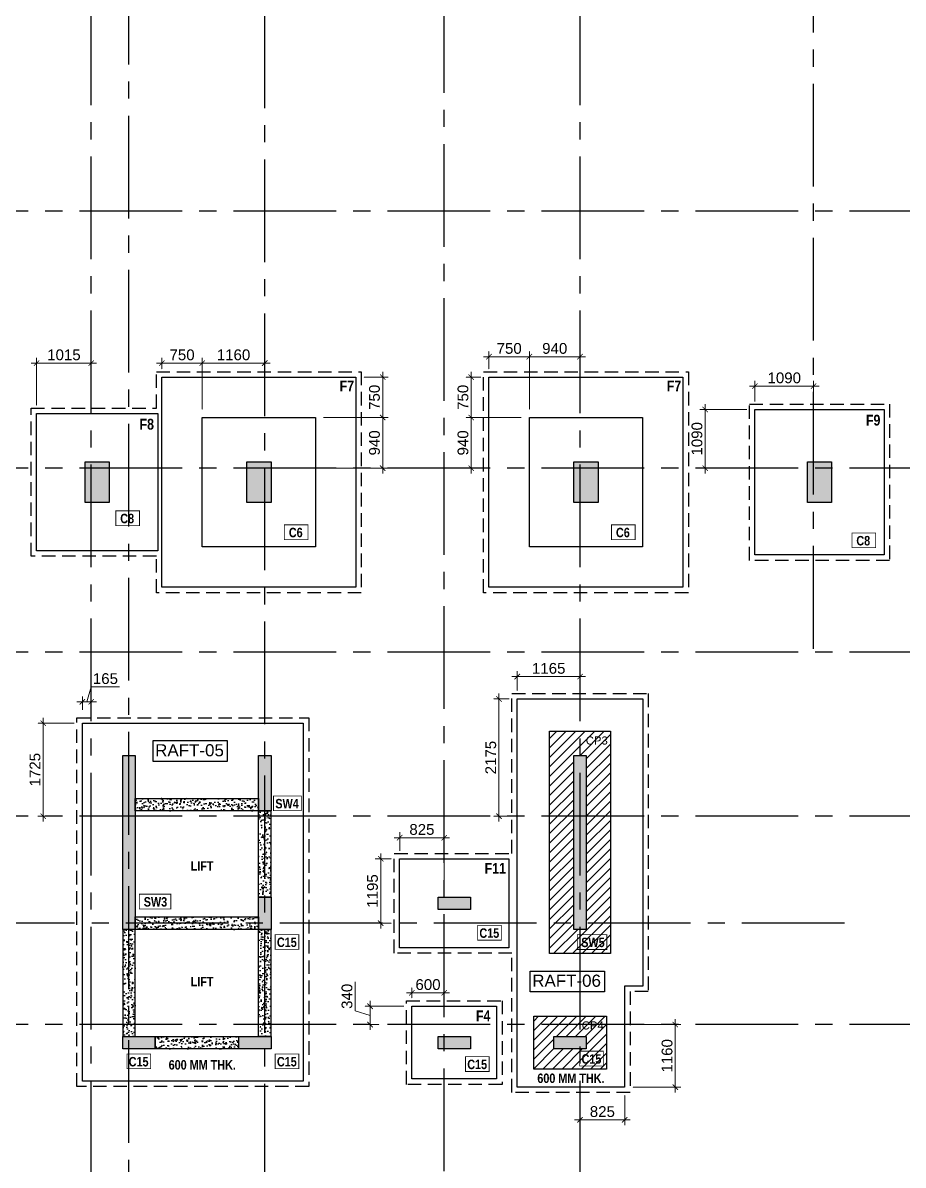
# Model space of a CAD drawing. Header units: millimetres. Extents: x 149548 to 2112824, y -1657616 to -1354760.
# Drawn here: x 1686535 to 1702869, y -1623817 to -1602628 of the extents above; entities that cross this region are included whole.
import ezdxf
from ezdxf.enums import TextEntityAlignment as Align

# ---------------------------------------------------------------- set-up
doc = ezdxf.new("R2010")
doc.units = ezdxf.units.MM
doc.header["$MEASUREMENT"] = 0
doc.header["$PDMODE"] = 98
for name, pattern in [('ACAD_ISO02W100', [15, 12, -3]), ('CENTER2', [28.575, 19.05, -3.175, 3.175, -3.175]), ('CONTINOUS', [0]), ('HIDDEN', [0.375, 0.25, -0.125])]:
    doc.linetypes.add(name, pattern=pattern)
for name, color, linetype, lineweight in [('CENTER_LINE', 8, 'CENTER2', 25), ('GRID', 252, 'ACAD_ISO02W100', 9), ('s-dm', 171, 'Continuous', 15), ('TXT', 255, 'Continuous', 5)]:
    doc.layers.add(name, color=color, linetype=linetype, lineweight=lineweight)
for name, color, linetype in [('COL.NO', 1, 'Continuous'), ('COL.NO.', 6, 'Continuous'), ('F11', 220, 'Continuous'), ('F4', 80, 'Continuous'), ('F7', 160, 'Continuous'), ('F8', 190, 'Continuous'), ('F9', 200, 'Continuous'), ('Footing_#_ST', 1, 'Continuous'), ('Footing_ST', 241, 'Continuous'), ('Hatch', 8, 'Continuous'), ('Pcc_ST', 6, 'Continuous'), ('STR.COLUMN', 1, 'Continuous')]:
    doc.layers.add(name, color=color, linetype=linetype)
doc.styles.add('ARIAL', font='arial.ttf')
doc.styles.add('ARIAL2', font='arial.ttf')
doc.styles.add('G2-TEXT', font='ARIALNB.TTF', dxfattribs={"height": 2.5})
doc.styles.add('G3-TEXT', font='ARIALNB.TTF', dxfattribs={"height": 3})
doc.styles.get("Standard").update_dxf_attribs({"font": 'arial.ttf'})
doc.dimstyles.new('Dim 1_100', dxfattribs={"dimscale": 100, "dimtxt": 2, "dimasz": 1, "dimexe": 1, "dimexo": 1.5, "dimgap": 0.5, "dimtad": 1, "dimdec": 0, "dimrnd": 5, "dimzin": 0, "dimdsep": 46, "dimtxsty": 'Standard', "dimblk": 'ARCHTICK', "dimcen": 0, "dimdle": 1, "dimclrd": 256, "dimclre": 256, "dimclrt": 256, "dimadec": 0, "dimazin": 0, "dimtfac": 0.8, "dimtdec": 0, "dimtmove": 1, "dimatfit": 0, "dimfxl": 1.5, "dimtolj": 1, "dimtzin": 0, "dimlwd": -1, "dimlwe": -1, "dimarcsym": 1})
pattern_1 = [(230, (-295738.5, -118671.26), (-179.315046, 15.688034), [18.75, -206.25]), (175, (-295738.5, -118671.26), (34.687833, -188.048033), [15, -165]), (280.4514445, (-295753.44, -118669.95), (-144.627212, -172.359998), [15.935048, -175.285528]), (226.1842, (-295738.5, -118721.26), (-266.810333, 41.37982), [28.125, -309.375]), (276.635635, (-295760.73, -118717.8), (-233.665486, -243.52965), [23.902585, -262.92844]), (171.184164, (-295738.5, -118721.26), (-233.665486, -243.52965), [22.5, -247.5]), (201, (-295763.5, -118708.76), (-149.226763, 100.654723), [18.75, -206.25]), (146, (-295763.5, -118708.76), (-60.828833, -181.287511), [15, -165]), (251.451445, (-295775.93, -118700.37), (-210.055594, -80.632788), [15.935047, -175.285528]), (217.5, (-295738.493, -118671.26), (-3.0399638, -83.2234635), [0, -163, 0, -167.5, 0, -165.625]), (187.5, (-295738.49, -118671.26), (-65.7673844, -98.602928), [0, -95.5, 0, -159.25, 0, -63.125]), (147.5, (-295682.743, -118671.26), (-133.455609, 5.638718), [0, -62.5, 0, -195, 0, -258.75]), (137.5, (-295657.74, -118671.26), (-145.7965423, -25.0262456), [0, -81.25, 0, -129.5, 0, -183.75])]
pattern_2 = [(45, (-243545, -103658.56), (-88.3883476, 88.3883476), [])]

# ---------------------------------------------------------------- blocks, each defined once
blk = doc.blocks.new('FIRST FLOOR COLUMNS')
at = {"layer": 'CENTER_LINE', "ltscale": 100}
for p, q in [((17925, -41973), (17925, 17893)), ((11375, -42203), (11375, 17663)), ((14595, -42257), (14595, 17638)), ((20445, -42203), (20445, 17663)), ((24779, -15138), (24779, 17638)), ((12075, -41448), (12075, 16830)), ((90214, -7025), (-4699, -7025)), ((90214, -11790), (-4699, -11790)), ((90214, -15202), (-4737, -15202)), ((90214, -18245), (-4699, -18245)), ((25354, -20230), (-4699, -20230)), ((90214, -22110), (-4699, -22110))]:
    blk.add_line(p, q, dxfattribs=at)
blk = doc.blocks.new('Through Column')
at = {"layer": 'STR.COLUMN', "transparency": 33554687}
h = blk.add_hatch(color=256, dxfattribs=at)
h.dxf.hatch_style = 1
h.paths.add_polyline_path([(1936963, -1509294), (1937413, -1509294), (1937413, -1508544), (1936963, -1508544)])
h = blk.add_hatch(color=256, dxfattribs=at)
h.dxf.hatch_style = 1
h.paths.add_polyline_path([(1943033, -1509294), (1943483, -1509294), (1943483, -1508544), (1943033, -1508544)])
h = blk.add_hatch(color=256, dxfattribs=at)
h.dxf.hatch_style = 1
h.paths.add_polyline_path([(1934663, -1513989), (1934663, -1517214), (1934893, -1517214), (1934893, -1513989)])
h = blk.add_hatch(color=256, dxfattribs=at)
h.dxf.hatch_style = 1
h.paths.add_polyline_path([(1937183, -1515014), (1937413, -1515014), (1937413, -1513989), (1937183, -1513989)])
h = blk.add_hatch(color=256, dxfattribs=at)
h.dxf.hatch_style = 1
h.paths.add_polyline_path([(1943033, -1513989), (1943033, -1517214), (1943263, -1517214), (1943263, -1513989)])
h = blk.add_hatch(color=256, dxfattribs=at)
h.dxf.hatch_style = 1
h.paths.add_polyline_path([(1937183, -1517214), (1937413, -1517214), (1937413, -1516614), (1937183, -1516614)])
h = blk.add_hatch(color=256, dxfattribs=at)
h.dxf.hatch_style = 1
h.paths.add_polyline_path([(1940513, -1516614), (1940513, -1516844), (1941113, -1516844), (1941113, -1516614)])
h = blk.add_hatch(color=256, dxfattribs=at)
h.dxf.hatch_style = 1
h.paths.add_polyline_path([(1934663, -1519199), (1934663, -1519429), (1935263, -1519429), (1935263, -1519199)])
h = blk.add_hatch(color=256, dxfattribs=at)
h.dxf.hatch_style = 1
h.paths.add_polyline_path([(1936813, -1519199), (1936813, -1519429), (1937413, -1519429), (1937413, -1519199)])
h = blk.add_hatch(color=256, dxfattribs=at)
h.dxf.hatch_style = 1
h.paths.add_polyline_path([(1940513, -1519199), (1940513, -1519429), (1941113, -1519429), (1941113, -1519199)])
h = blk.add_hatch(color=256, dxfattribs=at)
h.dxf.hatch_style = 1
h.paths.add_polyline_path([(1942663, -1519199), (1942663, -1519429), (1943263, -1519429), (1943263, -1519199)])
at = {"layer": 'STR.COLUMN', "color": 5}
for points in [[(1936963, -1508544), (1937413, -1508544), (1937413, -1509294), (1936963, -1509294), (1936963, -1508544)], [(1943033, -1508544), (1943483, -1508544), (1943483, -1509294), (1943033, -1509294), (1943033, -1508544)], [(1934663, -1513989), (1934893, -1513989), (1934893, -1517214), (1934663, -1517214), (1934663, -1513989)], [(1937183, -1513989), (1937413, -1513989), (1937413, -1515014), (1937183, -1515014), (1937183, -1513989)], [(1943033, -1513989), (1943263, -1513989), (1943263, -1517214), (1943033, -1517214), (1943033, -1513989)], [(1937183, -1516614), (1937413, -1516614), (1937413, -1517214), (1937183, -1517214), (1937183, -1516614)], [(1941113, -1516614), (1941113, -1516844), (1940513, -1516844), (1940513, -1516614), (1941113, -1516614)], [(1935263, -1519199), (1935263, -1519429), (1934663, -1519429), (1934663, -1519199), (1935263, -1519199)], [(1937413, -1519199), (1937413, -1519429), (1936813, -1519429), (1936813, -1519199), (1937413, -1519199)], [(1941113, -1519199), (1941113, -1519429), (1940513, -1519429), (1940513, -1519199), (1941113, -1519199)], [(1943263, -1519199), (1943263, -1519429), (1942663, -1519429), (1942663, -1519199), (1943263, -1519199)]]:
    blk.add_lwpolyline(points, dxfattribs=at)
blk = doc.blocks.new('Upto 1st Floor lvl')
at = {"layer": 'STR.COLUMN', "transparency": 33554687}
h = blk.add_hatch(color=3, dxfattribs=at)
h.dxf.hatch_style = 1
h.paths.add_polyline_path([(1933963, -1509294), (1934413, -1509294), (1934413, -1508544), (1933963, -1508544)])
h = blk.add_hatch(color=3, dxfattribs=at)
h.dxf.hatch_style = 1
h.paths.add_polyline_path([(1947366, -1509294), (1947816, -1509294), (1947816, -1508544), (1947366, -1508544)])
at = {"layer": 'STR.COLUMN', "color": 5}
for points in [[(1933963, -1508544), (1934413, -1508544), (1934413, -1509294), (1933963, -1509294), (1933963, -1508544)], [(1947366, -1508544), (1947816, -1508544), (1947816, -1509294), (1947366, -1509294), (1947366, -1508544)]]:
    blk.add_lwpolyline(points, dxfattribs=at)
blk = doc.blocks.new('_ArchTick')
at = {"color": 0, "linetype": 'ByBlock', "const_width": 0.15}
blk.add_lwpolyline([(-0.5, -0.5), (0.5, 0.5)], dxfattribs=at)
blk = doc.blocks.new('*D1337')
at = {"layer": 'Defpoints', "color": 0}
for p in [(1687804, -1608939), (1686789, -1609874), (1687804, -1609874)]:
    blk.add_point(p, dxfattribs=at)
at = {"layer": 's-dm', "linetype": 'HIDDEN'}
for p, q in [((1686789, -1609724), (1686789, -1608839)), ((1687804, -1609724), (1687804, -1608839))]:
    blk.add_line(p, q, dxfattribs=at)
at = {"layer": 's-dm'}
blk.add_line((1686689, -1608939), (1687904, -1608939), dxfattribs=at)
at = {"layer": 's-dm', "xscale": 100, "yscale": 100, "zscale": 100, "rotation": 180}
blk.add_blockref('_ArchTick', (1686789, -1608939), dxfattribs=at)
at = {"layer": 's-dm', "xscale": 100, "yscale": 100, "zscale": 100}
blk.add_blockref('_ArchTick', (1687804, -1608939), dxfattribs=at)
at = {"layer": 's-dm', "insert": (1687297, -1608787), "char_height": 200, "attachment_point": 5}
blk.add_mtext('\\A1;1015', dxfattribs=at)
blk = doc.blocks.new('*D1339')
at = {"layer": 'Defpoints', "color": 0}
for p in [(1689864, -1608939), (1689114, -1609199), (1689864, -1609949)]:
    blk.add_point(p, dxfattribs=at)
at = {"layer": 's-dm', "linetype": 'HIDDEN'}
for p, q in [((1689114, -1609049), (1689114, -1608839)), ((1689864, -1609799), (1689864, -1608839))]:
    blk.add_line(p, q, dxfattribs=at)
at = {"layer": 's-dm'}
blk.add_line((1689014, -1608939), (1689964, -1608939), dxfattribs=at)
at = {"layer": 's-dm', "xscale": 100, "yscale": 100, "zscale": 100, "rotation": 180}
blk.add_blockref('_ArchTick', (1689114, -1608939), dxfattribs=at)
at = {"layer": 's-dm', "xscale": 100, "yscale": 100, "zscale": 100}
blk.add_blockref('_ArchTick', (1689864, -1608939), dxfattribs=at)
at = {"layer": 's-dm', "insert": (1689489, -1608787), "char_height": 200, "attachment_point": 5}
blk.add_mtext('\\A1;750', dxfattribs=at)
blk = doc.blocks.new('*D1341')
at = {"layer": 'Defpoints', "color": 0}
for p in [(1691024, -1608939), (1689864, -1609949), (1691024, -1609949)]:
    blk.add_point(p, dxfattribs=at)
at = {"layer": 's-dm', "linetype": 'HIDDEN'}
for p, q in [((1689864, -1609799), (1689864, -1608839)), ((1691024, -1609799), (1691024, -1608839))]:
    blk.add_line(p, q, dxfattribs=at)
at = {"layer": 's-dm'}
blk.add_line((1689764, -1608939), (1691124, -1608939), dxfattribs=at)
at = {"layer": 's-dm', "xscale": 100, "yscale": 100, "zscale": 100, "rotation": 180}
blk.add_blockref('_ArchTick', (1689864, -1608939), dxfattribs=at)
at = {"layer": 's-dm', "xscale": 100, "yscale": 100, "zscale": 100}
blk.add_blockref('_ArchTick', (1691024, -1608939), dxfattribs=at)
at = {"layer": 's-dm', "insert": (1690444, -1608787), "char_height": 200, "attachment_point": 5}
blk.add_mtext('\\A1;1160', dxfattribs=at)
blk = doc.blocks.new('*D1345')
at = {"layer": 'Defpoints', "color": 0}
for p in [(1691964, -1609949), (1693212, -1609949), (1691964, -1610889)]:
    blk.add_point(p, dxfattribs=at)
at = {"layer": 's-dm'}
blk.add_line((1693212, -1610989), (1693212, -1609849), dxfattribs=at)
at = {"layer": 's-dm', "linetype": 'HIDDEN'}
for p, q in [((1692114, -1609949), (1693312, -1609949)), ((1692114, -1610889), (1693312, -1610889))]:
    blk.add_line(p, q, dxfattribs=at)
at = {"layer": 's-dm', "xscale": 100, "yscale": 100, "zscale": 100}
for p, rotation in [((1693212, -1609949), 90), ((1693212, -1610889), 270)]:
    blk.add_blockref('_ArchTick', p, dxfattribs=dict(at, rotation=rotation))
at = {"layer": 's-dm', "insert": (1693060, -1610419), "char_height": 200, "attachment_point": 5, "rotation": 90}
blk.add_mtext('\\A1;940', dxfattribs=at)
blk = doc.blocks.new('*D1346')
at = {"layer": 'Defpoints', "color": 0}
for p in [(1692714, -1609199), (1693212, -1609199), (1691964, -1609949)]:
    blk.add_point(p, dxfattribs=at)
at = {"layer": 's-dm', "linetype": 'HIDDEN'}
for p, q in [((1692864, -1609199), (1693312, -1609199)), ((1692114, -1609949), (1693312, -1609949))]:
    blk.add_line(p, q, dxfattribs=at)
at = {"layer": 's-dm'}
blk.add_line((1693212, -1610049), (1693212, -1609099), dxfattribs=at)
at = {"layer": 's-dm', "xscale": 100, "yscale": 100, "zscale": 100}
for p, rotation in [((1693212, -1609199), 90), ((1693212, -1609949), 270)]:
    blk.add_blockref('_ArchTick', p, dxfattribs=dict(at, rotation=rotation))
at = {"layer": 's-dm', "insert": (1693060, -1609574), "char_height": 200, "attachment_point": 5, "rotation": 90}
blk.add_mtext('\\A1;750', dxfattribs=at)
blk = doc.blocks.new('*D1347')
at = {"layer": 'Defpoints', "color": 0}
for p in [(1695184, -1609199), (1694854, -1609949), (1695934, -1609949)]:
    blk.add_point(p, dxfattribs=at)
at = {"layer": 's-dm', "linetype": 'HIDDEN'}
for p, q in [((1695034, -1609199), (1694754, -1609199)), ((1695784, -1609949), (1694754, -1609949))]:
    blk.add_line(p, q, dxfattribs=at)
at = {"layer": 's-dm'}
blk.add_line((1694854, -1609099), (1694854, -1610049), dxfattribs=at)
at = {"layer": 's-dm', "xscale": 100, "yscale": 100, "zscale": 100}
for p, rotation in [((1694854, -1609199), 90), ((1694854, -1609949), 270)]:
    blk.add_blockref('_ArchTick', p, dxfattribs=dict(at, rotation=rotation))
at = {"layer": 's-dm', "insert": (1694702, -1609574), "char_height": 200, "attachment_point": 5, "rotation": 90}
blk.add_mtext('\\A1;750', dxfattribs=at)
blk = doc.blocks.new('*D1348')
at = {"layer": 'Defpoints', "color": 0}
for p in [(1695934, -1609949), (1694854, -1610889), (1695184, -1610889)]:
    blk.add_point(p, dxfattribs=at)
at = {"layer": 's-dm'}
blk.add_line((1694854, -1609849), (1694854, -1610989), dxfattribs=at)
at = {"layer": 's-dm', "linetype": 'HIDDEN'}
for p, q in [((1695784, -1609949), (1694754, -1609949)), ((1695034, -1610889), (1694754, -1610889))]:
    blk.add_line(p, q, dxfattribs=at)
at = {"layer": 's-dm', "xscale": 100, "yscale": 100, "zscale": 100}
for p, rotation in [((1694854, -1609949), 90), ((1694854, -1610889), 270)]:
    blk.add_blockref('_ArchTick', p, dxfattribs=dict(at, rotation=rotation))
at = {"layer": 's-dm', "insert": (1694702, -1610419), "char_height": 200, "attachment_point": 5, "rotation": 90}
blk.add_mtext('\\A1;940', dxfattribs=at)
blk = doc.blocks.new('*D1349')
at = {"layer": 'Defpoints', "color": 0}
for p in [(1695934, -1608820), (1695184, -1609199), (1695934, -1609949)]:
    blk.add_point(p, dxfattribs=at)
at = {"layer": 's-dm'}
blk.add_line((1695084, -1608820), (1696034, -1608820), dxfattribs=at)
at = {"layer": 's-dm', "linetype": 'HIDDEN'}
for p, q in [((1695184, -1609049), (1695184, -1608720)), ((1695934, -1609799), (1695934, -1608720))]:
    blk.add_line(p, q, dxfattribs=at)
at = {"layer": 's-dm', "xscale": 100, "yscale": 100, "zscale": 100, "rotation": 180}
blk.add_blockref('_ArchTick', (1695184, -1608820), dxfattribs=at)
at = {"layer": 's-dm', "xscale": 100, "yscale": 100, "zscale": 100}
blk.add_blockref('_ArchTick', (1695934, -1608820), dxfattribs=at)
at = {"layer": 's-dm', "insert": (1695559, -1608668), "char_height": 200, "attachment_point": 5}
blk.add_mtext('\\A1;750', dxfattribs=at)
blk = doc.blocks.new('*D1350')
at = {"layer": 'Defpoints', "color": 0}
for p in [(1696874, -1608820), (1696874, -1609199), (1695934, -1609949)]:
    blk.add_point(p, dxfattribs=at)
at = {"layer": 's-dm'}
blk.add_line((1695834, -1608820), (1696974, -1608820), dxfattribs=at)
at = {"layer": 's-dm', "linetype": 'HIDDEN'}
for p, q in [((1695934, -1609799), (1695934, -1608720)), ((1696874, -1609049), (1696874, -1608720))]:
    blk.add_line(p, q, dxfattribs=at)
at = {"layer": 's-dm', "xscale": 100, "yscale": 100, "zscale": 100, "rotation": 180}
blk.add_blockref('_ArchTick', (1695934, -1608820), dxfattribs=at)
at = {"layer": 's-dm', "xscale": 100, "yscale": 100, "zscale": 100}
blk.add_blockref('_ArchTick', (1696874, -1608820), dxfattribs=at)
at = {"layer": 's-dm', "insert": (1696404, -1608668), "char_height": 200, "attachment_point": 5}
blk.add_mtext('\\A1;940', dxfattribs=at)
blk = doc.blocks.new('*D1352')
at = {"layer": 'Defpoints', "color": 0}
for p in [(1701208, -1609366), (1700118, -1609799), (1701208, -1609799)]:
    blk.add_point(p, dxfattribs=at)
at = {"layer": 's-dm', "linetype": 'HIDDEN'}
for p, q in [((1700118, -1609649), (1700118, -1609266)), ((1701208, -1609649), (1701208, -1609266))]:
    blk.add_line(p, q, dxfattribs=at)
at = {"layer": 's-dm'}
blk.add_line((1700018, -1609366), (1701308, -1609366), dxfattribs=at)
at = {"layer": 's-dm', "xscale": 100, "yscale": 100, "zscale": 100, "rotation": 180}
blk.add_blockref('_ArchTick', (1700118, -1609366), dxfattribs=at)
at = {"layer": 's-dm', "xscale": 100, "yscale": 100, "zscale": 100}
blk.add_blockref('_ArchTick', (1701208, -1609366), dxfattribs=at)
at = {"layer": 's-dm', "insert": (1700663, -1609214), "char_height": 200, "attachment_point": 5}
blk.add_mtext('\\A1;1090', dxfattribs=at)
blk = doc.blocks.new('*D1358')
at = {"layer": 'Defpoints', "color": 0}
for p in [(1700118, -1609799), (1699196, -1610889), (1699532, -1610889)]:
    blk.add_point(p, dxfattribs=at)
at = {"layer": 's-dm'}
blk.add_line((1699196, -1609699), (1699196, -1610989), dxfattribs=at)
at = {"layer": 's-dm', "linetype": 'HIDDEN'}
for p, q in [((1699968, -1609799), (1699096, -1609799)), ((1699382, -1610889), (1699096, -1610889))]:
    blk.add_line(p, q, dxfattribs=at)
at = {"layer": 's-dm', "xscale": 100, "yscale": 100, "zscale": 100}
for p, rotation in [((1699196, -1609799), 90), ((1699196, -1610889), 270)]:
    blk.add_blockref('_ArchTick', p, dxfattribs=dict(at, rotation=rotation))
at = {"layer": 's-dm', "insert": (1699044, -1610344), "char_height": 200, "attachment_point": 5, "rotation": 90}
blk.add_mtext('\\A1;1090', dxfattribs=at)
blk = doc.blocks.new('*D1436')
at = {"layer": 'Defpoints', "color": 0}
for p in [(1695709, -1614755), (1695709, -1615169), (1696874, -1615169)]:
    blk.add_point(p, dxfattribs=at)
at = {"layer": 's-dm'}
blk.add_line((1696974, -1614755), (1695609, -1614755), dxfattribs=at)
at = {"layer": 's-dm', "linetype": 'HIDDEN'}
for p, q in [((1695709, -1615019), (1695709, -1614655)), ((1696874, -1615019), (1696874, -1614655))]:
    blk.add_line(p, q, dxfattribs=at)
at = {"layer": 's-dm', "xscale": 100, "yscale": 100, "zscale": 100, "rotation": 180}
blk.add_blockref('_ArchTick', (1695709, -1614755), dxfattribs=at)
at = {"layer": 's-dm', "xscale": 100, "yscale": 100, "zscale": 100}
blk.add_blockref('_ArchTick', (1696874, -1614755), dxfattribs=at)
at = {"layer": 's-dm', "insert": (1696292, -1614603), "char_height": 200, "attachment_point": 5}
blk.add_mtext('\\A1;1165', dxfattribs=at)
blk = doc.blocks.new('*D1437')
at = {"layer": 'Defpoints', "color": 0}
for p in [(1695709, -1615169), (1695370, -1617344), (1695709, -1617344)]:
    blk.add_point(p, dxfattribs=at)
at = {"layer": 's-dm', "linetype": 'HIDDEN'}
for p, q in [((1695559, -1615169), (1695270, -1615169)), ((1695559, -1617344), (1695270, -1617344))]:
    blk.add_line(p, q, dxfattribs=at)
at = {"layer": 's-dm'}
blk.add_line((1695370, -1615069), (1695370, -1617444), dxfattribs=at)
at = {"layer": 's-dm', "xscale": 100, "yscale": 100, "zscale": 100}
for p, rotation in [((1695370, -1615169), 90), ((1695370, -1617344), 270)]:
    blk.add_blockref('_ArchTick', p, dxfattribs=dict(at, rotation=rotation))
at = {"layer": 's-dm', "insert": (1695218, -1616256), "char_height": 200, "attachment_point": 5, "rotation": 90}
blk.add_mtext('\\A1;2175', dxfattribs=at)
blk = doc.blocks.new('*D1441')
at = {"layer": 'Defpoints', "color": 0}
for p in [(1694354, -1620620), (1693752, -1620869), (1694354, -1620869)]:
    blk.add_point(p, dxfattribs=at)
at = {"layer": 's-dm', "linetype": 'HIDDEN'}
for p, q in [((1693752, -1620719), (1693752, -1620520)), ((1694354, -1620719), (1694354, -1620520))]:
    blk.add_line(p, q, dxfattribs=at)
at = {"layer": 's-dm'}
blk.add_line((1693652, -1620620), (1694454, -1620620), dxfattribs=at)
at = {"layer": 's-dm', "xscale": 100, "yscale": 100, "zscale": 100, "rotation": 180}
blk.add_blockref('_ArchTick', (1693752, -1620620), dxfattribs=at)
at = {"layer": 's-dm', "xscale": 100, "yscale": 100, "zscale": 100}
blk.add_blockref('_ArchTick', (1694354, -1620620), dxfattribs=at)
at = {"layer": 's-dm', "insert": (1694053, -1620468), "char_height": 200, "attachment_point": 5}
blk.add_mtext('\\A1;600', dxfattribs=at)
blk = doc.blocks.new('*D1442')
at = {"layer": 'Defpoints', "color": 0}
for p in [(1693527, -1617743), (1693527, -1618134), (1694354, -1618844)]:
    blk.add_point(p, dxfattribs=at)
at = {"layer": 's-dm'}
blk.add_line((1694454, -1617743), (1693427, -1617743), dxfattribs=at)
at = {"layer": 's-dm', "linetype": 'HIDDEN'}
for p, q in [((1693527, -1617984), (1693527, -1617643)), ((1694354, -1618694), (1694354, -1617643))]:
    blk.add_line(p, q, dxfattribs=at)
at = {"layer": 's-dm', "xscale": 100, "yscale": 100, "zscale": 100, "rotation": 180}
blk.add_blockref('_ArchTick', (1693527, -1617743), dxfattribs=at)
at = {"layer": 's-dm', "xscale": 100, "yscale": 100, "zscale": 100}
blk.add_blockref('_ArchTick', (1694354, -1617743), dxfattribs=at)
at = {"layer": 's-dm', "insert": (1693940, -1617591), "char_height": 200, "attachment_point": 5}
blk.add_mtext('\\A1;825', dxfattribs=at)
blk = doc.blocks.new('*D1443')
at = {"layer": 'Defpoints', "color": 0}
for p in [(1693527, -1618134), (1693175, -1619329), (1693527, -1619329)]:
    blk.add_point(p, dxfattribs=at)
at = {"layer": 's-dm', "linetype": 'HIDDEN'}
for p, q in [((1693377, -1618134), (1693075, -1618134)), ((1693377, -1619329), (1693075, -1619329))]:
    blk.add_line(p, q, dxfattribs=at)
at = {"layer": 's-dm'}
blk.add_line((1693175, -1618034), (1693175, -1619429), dxfattribs=at)
at = {"layer": 's-dm', "xscale": 100, "yscale": 100, "zscale": 100}
for p, rotation in [((1693175, -1618134), 90), ((1693175, -1619329), 270)]:
    blk.add_blockref('_ArchTick', p, dxfattribs=dict(at, rotation=rotation))
at = {"layer": 's-dm', "insert": (1693023, -1618731), "char_height": 200, "attachment_point": 5, "rotation": 90}
blk.add_mtext('\\A1;1195', dxfattribs=at)
blk = doc.blocks.new('*D1444')
at = {"layer": 'Defpoints', "color": 0}
for p in [(1693752, -1620869), (1692979, -1621209), (1693297, -1621209)]:
    blk.add_point(p, dxfattribs=at)
at = {"layer": 's-dm'}
for p, q in [((1692702, -1620414), (1692702, -1620955)), ((1692979, -1620869), (1692979, -1620769)), ((1692979, -1620869), (1692979, -1621209)), ((1692702, -1620955), (1692979, -1621039)), ((1692979, -1621209), (1692979, -1621309))]:
    blk.add_line(p, q, dxfattribs=at)
at = {"layer": 's-dm', "linetype": 'HIDDEN'}
for p, q in [((1693602, -1620869), (1692879, -1620869)), ((1693147, -1621209), (1692879, -1621209))]:
    blk.add_line(p, q, dxfattribs=at)
at = {"layer": 's-dm', "xscale": 100, "yscale": 100, "zscale": 100}
for p, rotation in [((1692979, -1620869), 270), ((1692979, -1621209), 90)]:
    blk.add_blockref('_ArchTick', p, dxfattribs=dict(at, rotation=rotation))
at = {"layer": 's-dm', "insert": (1692550, -1620685), "char_height": 200, "attachment_point": 5, "rotation": 90}
blk.add_mtext('\\A1;340', dxfattribs=at)
blk = doc.blocks.new('*D1445')
at = {"layer": 'Defpoints', "color": 0}
for p in [(1696874, -1622369), (1697702, -1622369), (1697702, -1622976)]:
    blk.add_point(p, dxfattribs=at)
at = {"layer": 's-dm', "linetype": 'HIDDEN'}
for p, q in [((1696874, -1622519), (1696874, -1623076)), ((1697702, -1622519), (1697702, -1623076))]:
    blk.add_line(p, q, dxfattribs=at)
at = {"layer": 's-dm'}
blk.add_line((1696774, -1622976), (1697802, -1622976), dxfattribs=at)
at = {"layer": 's-dm', "xscale": 100, "yscale": 100, "zscale": 100, "rotation": 180}
blk.add_blockref('_ArchTick', (1696874, -1622976), dxfattribs=at)
at = {"layer": 's-dm', "xscale": 100, "yscale": 100, "zscale": 100}
blk.add_blockref('_ArchTick', (1697702, -1622976), dxfattribs=at)
at = {"layer": 's-dm', "insert": (1697288, -1622824), "char_height": 200, "attachment_point": 5}
blk.add_mtext('\\A1;825', dxfattribs=at)
blk = doc.blocks.new('*D1446')
at = {"layer": 'Defpoints', "color": 0}
for p in [(1697702, -1621209), (1697702, -1622369), (1698641, -1622369)]:
    blk.add_point(p, dxfattribs=at)
at = {"layer": 's-dm'}
blk.add_line((1698641, -1621109), (1698641, -1622469), dxfattribs=at)
at = {"layer": 's-dm', "linetype": 'HIDDEN'}
for p, q in [((1697852, -1621209), (1698741, -1621209)), ((1697852, -1622369), (1698741, -1622369))]:
    blk.add_line(p, q, dxfattribs=at)
at = {"layer": 's-dm', "xscale": 100, "yscale": 100, "zscale": 100}
for p, rotation in [((1698641, -1621209), 90), ((1698641, -1622369), 270)]:
    blk.add_blockref('_ArchTick', p, dxfattribs=dict(at, rotation=rotation))
at = {"layer": 's-dm', "insert": (1698489, -1621789), "char_height": 200, "attachment_point": 5, "rotation": 90}
blk.add_mtext('\\A1;1160', dxfattribs=at)
blk = doc.blocks.new('*D1447')
at = {"layer": 'Defpoints', "color": 0}
for p in [(1687804, -1615222), (1687639, -1615519), (1687804, -1615619)]:
    blk.add_point(p, dxfattribs=at)
at = {"layer": 's-dm'}
for p, q in [((1687805, -1614945), (1687722, -1615222)), ((1688329, -1614945), (1687805, -1614945)), ((1687639, -1615222), (1687539, -1615222)), ((1687639, -1615222), (1687804, -1615222)), ((1687804, -1615222), (1687904, -1615222))]:
    blk.add_line(p, q, dxfattribs=at)
at = {"layer": 's-dm', "linetype": 'HIDDEN'}
for p, q in [((1687639, -1615369), (1687639, -1615122)), ((1687804, -1615469), (1687804, -1615122))]:
    blk.add_line(p, q, dxfattribs=at)
at = {"layer": 's-dm', "xscale": 100, "yscale": 100, "zscale": 100}
blk.add_blockref('_ArchTick', (1687639, -1615222), dxfattribs=at)
at = {"layer": 's-dm', "xscale": 100, "yscale": 100, "zscale": 100, "rotation": 180}
blk.add_blockref('_ArchTick', (1687804, -1615222), dxfattribs=at)
at = {"layer": 's-dm', "insert": (1688067, -1614793), "char_height": 200, "attachment_point": 5}
blk.add_mtext('\\A1;165', dxfattribs=at)
blk = doc.blocks.new('*D1448')
at = {"layer": 'Defpoints', "color": 0}
for p in [(1687639, -1615619), (1686914, -1617344), (1687311, -1617344)]:
    blk.add_point(p, dxfattribs=at)
at = {"layer": 's-dm', "linetype": 'HIDDEN'}
for p, q in [((1687489, -1615619), (1686814, -1615619)), ((1687161, -1617344), (1686814, -1617344))]:
    blk.add_line(p, q, dxfattribs=at)
at = {"layer": 's-dm'}
blk.add_line((1686914, -1615519), (1686914, -1617444), dxfattribs=at)
at = {"layer": 's-dm', "xscale": 100, "yscale": 100, "zscale": 100}
for p, rotation in [((1686914, -1615619), 90), ((1686914, -1617344), 270)]:
    blk.add_blockref('_ArchTick', p, dxfattribs=dict(at, rotation=rotation))
at = {"layer": 's-dm', "insert": (1686761, -1616481), "char_height": 200, "attachment_point": 5, "rotation": 90}
blk.add_mtext('\\A1;1725', dxfattribs=at)

msp = doc.modelspace()

# ---------------------------------------------------------------- hatches: boundary and pattern name
at = {"layer": 'Hatch', "linetype": 'CONTINOUS', "ltscale": 96}
h = msp.add_hatch(dxfattribs=at)
h.set_pattern_fill('ANSI31', color=256, scale=1000)
h.set_pattern_definition(pattern_2)
h.paths.add_polyline_path([(1696309, -1615768.5), (1696309, -1619893.5), (1697439, -1619893.5), (1697439, -1615768.5)])
h.paths.add_polyline_path([(1696759, -1616218.5), (1696989, -1616218.5), (1696989, -1619443.5), (1696759, -1619443.5)], flags=16)
at = {"layer": 'Hatch'}
h = msp.add_hatch(dxfattribs=at)
h.set_pattern_fill('AR-CONC', color=256, scale=25, angle=180)
h.set_pattern_definition(pattern_1)
h.paths.add_polyline_path([(1688619, -1617013.5), (1690909, -1617013.5), (1690909, -1617243.5), (1688619, -1617243.5)])
h = msp.add_hatch(dxfattribs=at)
h.set_pattern_fill('AR-CONC', color=256, scale=25, angle=180)
h.set_pattern_definition(pattern_1)
h.paths.add_polyline_path([(1690909, -1617243.5), (1691139, -1617243.5), (1691139, -1618843.5), (1690909, -1618843.5)])
h = msp.add_hatch(dxfattribs=at)
h.set_pattern_fill('AR-CONC', color=256, scale=25, angle=180)
h.set_pattern_definition(pattern_1)
h.paths.add_polyline_path([(1688619, -1619213.5), (1690909, -1619213.5), (1690909, -1619443.5), (1688619, -1619443.5)])
h = msp.add_hatch(dxfattribs=at)
h.set_pattern_fill('AR-CONC', color=256, scale=25, angle=180)
h.set_pattern_definition(pattern_1)
h.paths.add_polyline_path([(1688389, -1621428.5), (1688619, -1621428.5), (1688619, -1619443.5), (1688389, -1619443.5)])
h = msp.add_hatch(dxfattribs=at)
h.set_pattern_fill('AR-CONC', color=256, scale=25, angle=180)
h.set_pattern_definition(pattern_1)
h.paths.add_polyline_path([(1690909, -1619443.5), (1691139, -1619443.5), (1691139, -1621428.5), (1690909, -1621428.5)])
at = {"layer": 'Hatch', "linetype": 'CONTINOUS', "ltscale": 96}
h = msp.add_hatch(dxfattribs=at)
h.set_pattern_fill('ANSI31', color=256, scale=1000)
h.set_pattern_definition(pattern_2)
h.paths.add_polyline_path([(1697364, -1621053.5), (1696014, -1621053.5), (1696014, -1622033.5), (1697364, -1622033.5)])
h.paths.add_polyline_path([(1696989, -1621428.5), (1696989, -1621658.5), (1696389, -1621658.5), (1696389, -1621428.5)], flags=16)
at = {"layer": 'Hatch'}
h = msp.add_hatch(dxfattribs=at)
h.set_pattern_fill('AR-CONC', color=256, scale=25, angle=180)
h.set_pattern_definition(pattern_1)
h.paths.add_polyline_path([(1688989, -1621428.5), (1690539, -1621428.5), (1690539, -1621658.5), (1688989, -1621658.5)])

# ---------------------------------------------------------------- linework, layer by layer
at = {"color": 101, "const_width": 14.8}
for points in [[(1688259.9, -1611952.9), (1688259.9, -1611679.3), (1688699.2, -1611679.3), (1688699.2, -1611952.9)], [(1691388, -1612212.7), (1691388, -1611939.1), (1691827.3, -1611939.1), (1691827.3, -1612212.7)], [(1697458, -1612212.7), (1697458, -1611939.1), (1697897.3, -1611939.1), (1697897.3, -1612212.7)], [(1701918.4, -1612364.2), (1701918.4, -1612090.6), (1702357.7, -1612090.6), (1702357.7, -1612364.2)], [(1691184.8, -1617242.2), (1691184.8, -1616968.6), (1691702.9, -1616968.6), (1691702.9, -1617242.2)], [(1688695.8, -1619063.4), (1688695.8, -1618789.8), (1689281.9, -1618789.8), (1689281.9, -1619063.4)], [(1694972.8, -1619643.4), (1694972.8, -1619369.7), (1695412.1, -1619369.7), (1695412.1, -1619643.4)], [(1691215.8, -1619813.4), (1691215.8, -1619539.7), (1691655.1, -1619539.7), (1691655.1, -1619813.4)], [(1696824.9, -1619815.7), (1696824.9, -1619542.1), (1697370.9, -1619542.1), (1697370.9, -1619815.7)], [(1688465.8, -1622028.4), (1688465.8, -1621754.7), (1688905.1, -1621754.7), (1688905.1, -1622028.4)], [(1691215.8, -1622028.4), (1691215.8, -1621754.7), (1691655.1, -1621754.7), (1691655.1, -1622028.4)], [(1694747.8, -1622078.4), (1694747.8, -1621804.7), (1695187.1, -1621804.7), (1695187.1, -1622078.4)], [(1696868.5, -1621977.1), (1696868.5, -1621703.4), (1697307.8, -1621703.4), (1697307.8, -1621977.1)]]:
    msp.add_lwpolyline(points, close=True, dxfattribs=at)
at = {"layer": 'COL.NO', "color": 6}
for points in [[(1688953.3, -1615940.4), (1690328, -1615940.4), (1690328, -1616328.1), (1688953.3, -1616328.1)], [(1695950, -1620215.4), (1697324.7, -1620215.4), (1697324.7, -1620603.1), (1695950, -1620603.1)]]:
    msp.add_lwpolyline(points, close=True, dxfattribs=at)
at = {"layer": 'F11'}
msp.add_lwpolyline([(1695551.5, -1618133.5), (1695551.5, -1619783.5), (1693526.5, -1619783.5), (1693526.5, -1618133.5)], close=True, dxfattribs=at)
at = {"layer": 'F4'}
msp.add_lwpolyline([(1695326.5, -1620868.5), (1695326.5, -1622218.5), (1693751.5, -1622218.5), (1693751.5, -1620868.5)], close=True, dxfattribs=at)
at = {"layer": 'F7'}
for points in [[(1689114, -1609198.5), (1692714, -1609198.5), (1692714, -1613098.5), (1689114, -1613098.5)], [(1695184, -1609198.5), (1698784, -1609198.5), (1698784, -1613098.5), (1695184, -1613098.5)], [(1689864, -1609948.5), (1691964, -1609948.5), (1691964, -1612348.5), (1689864, -1612348.5)], [(1695934, -1609948.5), (1698034, -1609948.5), (1698034, -1612348.5), (1695934, -1612348.5)]]:
    msp.add_lwpolyline(points, close=True, dxfattribs=at)
at = {"layer": 'F8'}
msp.add_lwpolyline([(1686789, -1609873.5), (1689039, -1609873.5), (1689039, -1612423.5), (1686789, -1612423.5)], close=True, dxfattribs=at)
at = {"layer": 'F9'}
msp.add_lwpolyline([(1700117.9, -1609798.5), (1702517.9, -1609798.5), (1702517.9, -1612498.5), (1700117.9, -1612498.5)], close=True, dxfattribs=at)
at = {"layer": 'Footing_ST'}
for points in [[(1695709, -1615168.5), (1698039, -1615168.5), (1698039, -1620493.5), (1697701.5, -1620493.5), (1697701.5, -1622368.5), (1695709, -1622368.5)], [(1687639, -1615618.5), (1691739, -1615618.5), (1691739, -1622258.5), (1687639, -1622258.5)], [(1696309, -1615768.5), (1697439, -1615768.5), (1697439, -1619893.5), (1696309, -1619893.5)], [(1697364, -1621053.5), (1697364, -1622033.5), (1696014, -1622033.5), (1696014, -1621053.5)]]:
    msp.add_lwpolyline(points, close=True, dxfattribs=at)
at = {"layer": 'Pcc_ST', "linetype": 'HIDDEN', "ltscale": 1000}
for points in [[(1689014, -1612523.5), (1686689, -1612523.5), (1686689, -1609773.5), (1689014, -1609773.5), (1689014, -1609098.5), (1692814, -1609098.5), (1692814, -1613198.5), (1689014, -1613198.5)], [(1695084, -1609098.5), (1698884, -1609098.5), (1698884, -1613198.5), (1695084, -1613198.5)], [(1700017.9, -1609698.5), (1702617.9, -1609698.5), (1702617.9, -1612598.5), (1700017.9, -1612598.5)], [(1695609, -1619883.5), (1693426.5, -1619883.5), (1693426.5, -1618033.5), (1695609, -1618033.5), (1695609, -1615068.5), (1698139, -1615068.5), (1698139, -1620593.5), (1697801.5, -1620593.5), (1697801.5, -1622468.5), (1695609, -1622468.5)], [(1687539, -1615518.5), (1691839, -1615518.5), (1691839, -1622358.5), (1687539, -1622358.5)], [(1695426.5, -1620768.5), (1695426.5, -1622318.5), (1693651.5, -1622318.5), (1693651.5, -1620768.5)]]:
    msp.add_lwpolyline(points, close=True, dxfattribs=at)
at = {"layer": 'STR.COLUMN', "color": 6}
for points in [[(1688619, -1617013.5), (1690909, -1617013.5), (1690909, -1617243.5), (1688619, -1617243.5)], [(1690909, -1617243.5), (1691139, -1617243.5), (1691139, -1618843.5), (1690909, -1618843.5)], [(1688619, -1619213.5), (1690909, -1619213.5), (1690909, -1619443.5), (1688619, -1619443.5)], [(1688389, -1621428.5), (1688619, -1621428.5), (1688619, -1619443.5), (1688389, -1619443.5)], [(1690909, -1619443.5), (1691139, -1619443.5), (1691139, -1621428.5), (1690909, -1621428.5)], [(1688989, -1621428.5), (1690539, -1621428.5), (1690539, -1621658.5), (1688989, -1621658.5)]]:
    msp.add_lwpolyline(points, close=True, dxfattribs=at)

# ---------------------------------------------------------------- block references
at = {"layer": 'GRID'}
msp.add_blockref('FIRST FLOOR COLUMNS', (1676429, -1599098.5), dxfattribs=at)
at = {"layer": 'STR.COLUMN', "color": 5}
msp.add_blockref('Upto 1st Floor lvl', (-246273.5, -102229.3), dxfattribs=at)
at = {"layer": 'STR.COLUMN'}
msp.add_blockref('Through Column', (-246273.5, -102229.3), dxfattribs=at)

# ---------------------------------------------------------------- texts
at = {"layer": 'COL.NO', "color": 6, "style": 'ARIAL'}
for s, p in [('RAFT-05', (1688990.4, -1616232.7)), ('RAFT-06', (1695987.1, -1620507.7))]:
    msp.add_text(s, height=225, dxfattribs=at).set_placement(p)
at = {"layer": 'COL.NO.', "style": 'ARIAL2'}
for s, p in [('CP3', (1696980.4, -1615939.9)), ('CP4', (1696905.4, -1621224.9))]:
    msp.add_text(s, height=150, dxfattribs=at).set_placement(p, align=Align.MIDDLE_LEFT)
at = {"layer": 'Footing_#_ST', "style": 'G2-TEXT'}
for s, height, p in [('F7', 200, (1692547, -1609523.1)), ('F7', 200, (1698617, -1609523.1)), ('F9', 200, (1702312.9, -1610157.6)), ('F8', 200, (1688834, -1610232.6)), ('LIFT', 175, (1689861.3, -1618406.6)), ('F11', 200, (1695301, -1618471.6)), ('LIFT', 175, (1689861.3, -1620551.8)), ('F4', 200, (1695076, -1621206.6))]:
    msp.add_text(s, height=height, dxfattribs=at).set_placement(p, align=Align.BOTTOM_CENTER)
at = {"layer": 'Footing_#_ST', "color": 7, "style": 'G2-TEXT'}
for p in [(1689864.3, -1622096.2), (1696704.8, -1622344.4)]:
    msp.add_text('600 MM THK.', height=175, dxfattribs=at).set_placement(p, align=Align.BOTTOM_CENTER)
at = {"layer": 'TXT', "style": 'G3-TEXT'}
for s, p in [('C8', (1688342.3, -1611909.5)), ('C6', (1691470.4, -1612169.3)), ('C6', (1697540.4, -1612169.3)), ('C8', (1702000.8, -1612320.8)), ('SW4', (1691219.8, -1617198.8)), ('SW3', (1688778.2, -1619020)), ('C15', (1695006.2, -1619599.9)), ('C15', (1691249.2, -1619770)), ('SW5', (1696896.2, -1619772.3)), ('C15', (1696901.9, -1621933.6)), ('C15', (1688499.2, -1621985)), ('C15', (1691249.2, -1621985)), ('C15', (1694781.2, -1622034.9))]:
    msp.add_text(s, height=175, dxfattribs=at).set_placement(p)

# ---------------------------------------------------------------- dimensions: what is measured, and where the dimension line sits
at = {"layer": 's-dm'}
for base, p1, p2, picture, middle in [((1687804, -1608938.7), (1686789, -1609873.5), (1687804, -1609873.5), '*D1337', (1687296.5, -1608786.6)), ((1689864, -1608938.7), (1689114, -1609198.5), (1689864, -1609948.5), '*D1339', (1689489, -1608786.6)), ((1691024, -1608938.7), (1689864, -1609948.5), (1691024, -1609948.5), '*D1341', (1690444, -1608786.6)), ((1695934, -1608819.9), (1695184, -1609198.5), (1695934, -1609948.5), '*D1349', (1695559, -1608667.8)), ((1696874, -1608819.9), (1695934, -1609948.5), (1696874, -1609198.5), '*D1350', (1696404, -1608667.8)), ((1701207.9, -1609366.4), (1700117.9, -1609798.5), (1701207.9, -1609798.5), '*D1352', (1700662.9, -1609214.3)), ((1695709, -1614755.4), (1696874, -1615168.5), (1695709, -1615168.5), '*D1436', (1696291.5, -1614603.3)), ((1687804, -1615222.4), (1687639, -1615518.5), (1687804, -1615618.5), '*D1447', (1687854.7, -1614793.2)), ((1693526.5481461, -1617743.0380001), (1694354.0481461, -1618843.5394639), (1693526.5481461, -1618133.5394639), '*D1442', (1693940.2981461, -1617590.9234026)), ((1694354.0481461, -1620620.066036), (1693751.5481461, -1620868.5394639), (1694354.0481461, -1620868.5394639), '*D1441', (1694052.7981461, -1620467.9514385)), ((1697701.5481461, -1622975.6755688), (1696874.0481461, -1622368.5394639), (1697701.5481461, -1622368.5394639), '*D1445', (1697287.7981461, -1622823.5609713))]:
    dim = msp.add_linear_dim(base=base, p1=p1, p2=p2, dimstyle='Dim 1_100', dxfattribs=at)
    dim.commit()
    dim.dimension.update_dxf_attribs({"geometry": picture, "text_midpoint": middle})
for base, p1, p2, picture, middle in [((1693212.3, -1609198.5), (1691964, -1609948.5), (1692714, -1609198.5), '*D1346', (1693060.2, -1609573.5)), ((1694853.7, -1609948.5), (1695184, -1609198.5), (1695934, -1609948.5), '*D1347', (1694701.6, -1609573.5)), ((1699196.2, -1610888.5), (1700117.9, -1609798.5), (1699532.1, -1610888.5), '*D1358', (1699044.1, -1610343.5)), ((1693212.3, -1609948.5), (1691964, -1610888.5), (1691964, -1609948.5), '*D1345', (1693060.2, -1610418.5)), ((1694853.7, -1610888.5), (1695934, -1609948.5), (1695184, -1610888.5), '*D1348', (1694701.6, -1610418.5)), ((1695370.1, -1617343.5), (1695709, -1615168.5), (1695709, -1617343.5), '*D1437', (1695218, -1616256)), ((1686913.6, -1617343.5), (1687639, -1615618.5), (1687310.7, -1617343.5), '*D1448', (1686761.5, -1616481)), ((1693175.2, -1619328.5), (1693526.5, -1618133.5), (1693526.5, -1619328.5), '*D1443', (1693023.1, -1618731)), ((1692979.5, -1621208.5), (1693751.5, -1620868.5), (1693297.1, -1621208.5), '*D1444', (1692550.1, -1620905.4)), ((1698641.2, -1622368.5), (1697701.5, -1621208.5), (1697701.5, -1622368.5), '*D1446', (1698489, -1621788.5))]:
    dim = msp.add_linear_dim(base=base, p1=p1, p2=p2, angle=90, dimstyle='Dim 1_100', dxfattribs=at)
    dim.commit()
    dim.dimension.update_dxf_attribs({"geometry": picture, "text_midpoint": middle})

doc.saveas('drawing.dxf')
